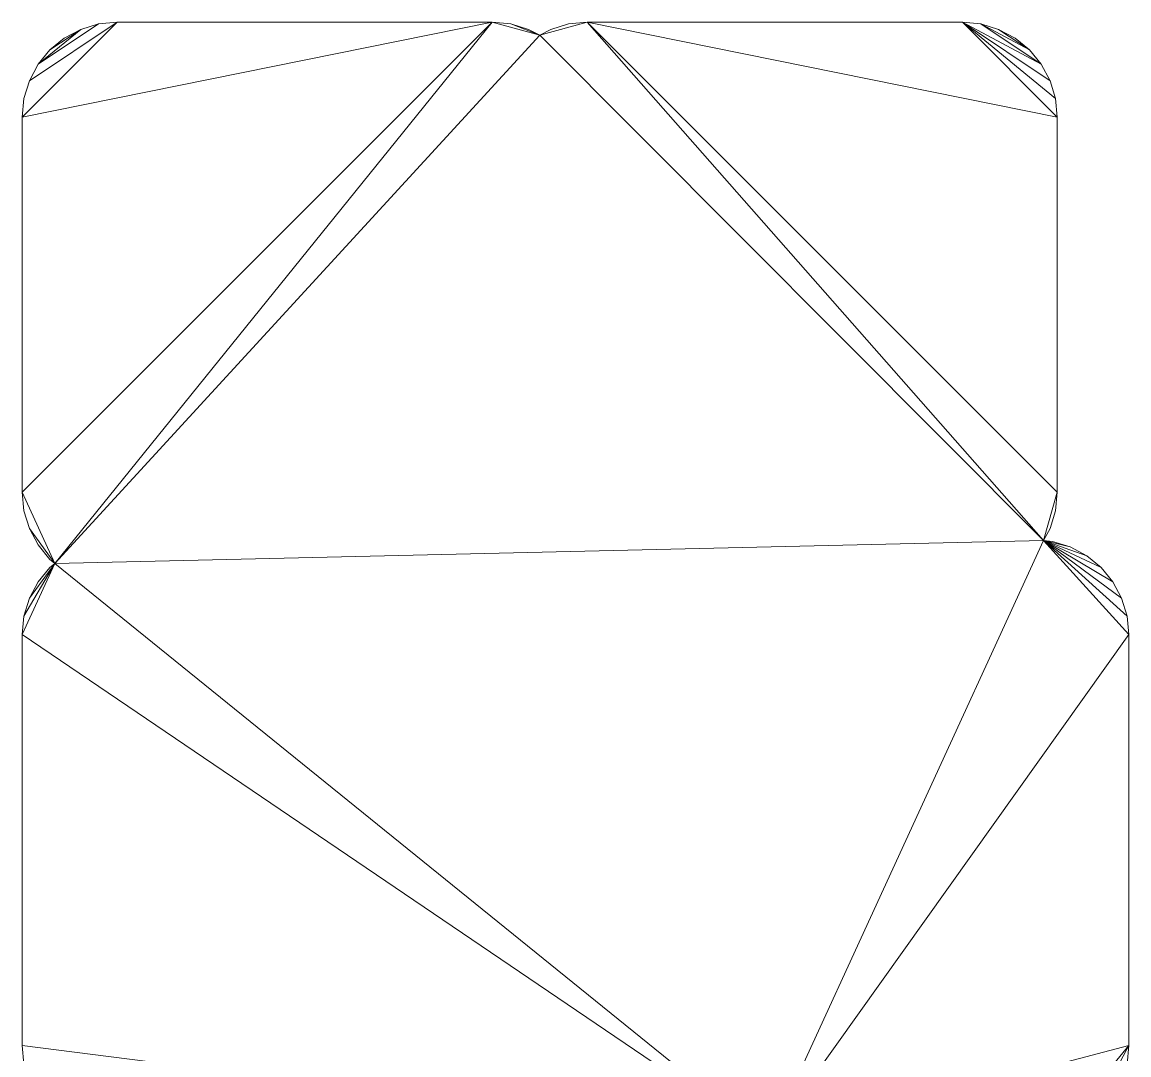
# Model space of a CAD drawing. Header units: millimetres. Extents: x -38221 to 49500, y -52000 to 43639.
# Drawn here: x -17664 to -8336, y 34484 to 43188 of the extents above; entities that cross this region are included whole.
import ezdxf

# ---------------------------------------------------------------- set-up
doc = ezdxf.new("R2010")
doc.units = ezdxf.units.MM
doc.layers.add('A-MASS-____-OTLN', color=70, linetype='Continuous', lineweight=9)

msp = doc.modelspace()

# ---------------------------------------------------------------- meshes
at = {"layer": 'A-MASS-____-OTLN', "transparency": 33554560}
mesh = msp.add_polyface(dxfattribs=at)
corners = [(-17664.1, 33361.8, 3200), (-17664.1, 31611.8, 3200), (-17648.7, 31455.7, 3200), (-17603.2, 31305.7, 3200), (-17529.3, 31167.4, 3200), (-17429.8, 31046.1, 3200), (-17308.6, 30946.6, 3200), (-17170.2, 30872.7, 3200), (-17020.2, 30827.2, 3200), (-16864.1, 30811.8, 3200), (-14864.1, 30811.8, 3200), (-14708, 30827.2, 3200), (-14558, 30872.7, 3200), (-14464.1, 30922.9, 3200), (-14370.2, 30872.7, 3200), (-14220.2, 30827.2, 3200), (-14064.1, 30811.8, 3200), (-12064.1, 30811.8, 3200), (-11908, 30827.2, 3200), (-11758, 30872.7, 3200), (-11619.6, 30946.6, 3200), (-11498.4, 31046.1, 3200), (-11398.9, 31167.4, 3200), (-11325, 31305.7, 3200), (-11279.5, 31455.7, 3200), (-11264.1, 31611.8, 3200), (-11264.1, 33361.8, 3200), (-11279.5, 33517.9, 3200), (-11325, 33668, 3200), (-11375.2, 33761.8, 3200), (-9135.9, 33761.8, 3200), (-8979.8, 33777.2, 3200), (-8829.8, 33822.7, 3200), (-8691.4, 33896.6, 3200), (-8570.2, 33996.1, 3200), (-8470.7, 34117.4, 3200), (-8396.8, 34255.7, 3200), (-8351.3, 34405.7, 3200), (-8335.9, 34561.8, 3200), (-8335.9, 38025.9, 3200), (-8351.3, 38182, 3200), (-8396.8, 38332.1, 3200), (-8470.7, 38470.4, 3200), (-8570.2, 38591.6, 3200), (-8691.4, 38691.1, 3200), (-8829.8, 38765, 3200), (-8979.8, 38810.5, 3200), (-9054.9, 38817.9, 3200), (-9000.4, 38919.8, 3200), (-8954.9, 39069.8, 3200), (-8939.5, 39225.9, 3200), (-8939.5, 42388.2, 3200), (-8954.9, 42544.3, 3200), (-9000.4, 42694.3, 3200), (-9074.4, 42832.6, 3200), (-9173.9, 42953.9, 3200), (-9295.1, 43053.4, 3200), (-9433.4, 43127.3, 3200), (-9583.5, 43172.8, 3200), (-9739.5, 43188.2, 3200), (-12901.8, 43188.2, 3200), (-13057.9, 43172.8, 3200), (-13208, 43127.3, 3200), (-13301.8, 43077.1, 3200), (-13395.7, 43127.3, 3200), (-13545.8, 43172.8, 3200), (-13701.8, 43188.2, 3200), (-16864.1, 43188.2, 3200), (-17020.2, 43172.8, 3200), (-17170.2, 43127.3, 3200), (-17308.6, 43053.4, 3200), (-17429.8, 42953.9, 3200), (-17529.3, 42832.6, 3200), (-17603.2, 42694.3, 3200), (-17648.7, 42544.3, 3200), (-17664.1, 42388.2, 3200), (-17664.1, 39225.9, 3200), (-17648.7, 39069.8, 3200), (-17603.2, 38919.8, 3200), (-17529.3, 38781.5, 3200), (-17429.8, 38660.2, 3200), (-17388, 38625.9, 3200), (-17429.8, 38591.6, 3200), (-17529.3, 38470.4, 3200), (-17603.2, 38332.1, 3200), (-17648.7, 38182, 3200), (-17664.1, 38025.9, 3200), (-17664.1, 34561.8, 3200), (-17648.7, 34405.7, 3200), (-17603.2, 34255.7, 3200), (-17529.3, 34117.4, 3200), (-17429.8, 33996.1, 3200), (-17388, 33961.8, 3200), (-17429.8, 33927.5, 3200), (-17529.3, 33806.3, 3200), (-17603.2, 33668, 3200), (-17648.7, 33517.9, 3200)]
mesh.append_faces([[corners[k] for k in face] for face in [(13, 10, 11, 12), (81, 78, 79, 80), (36, 34, 35)]], dxfattribs={"vtx0": -1})
mesh.append_faces([[corners[k] for k in face] for face in [(85, 81, 84)]], dxfattribs={"vtx0": -1, "vtx1": -1})
mesh.append_faces([[corners[k] for k in face] for face in [(10, 92, 0, 9), (86, 29, 81, 85), (66, 81, 63, 65), (47, 63, 81)]], dxfattribs={"vtx0": -1, "vtx1": -1, "vtx2": -1})
mesh.append_faces([[corners[k] for k in face] for face in [(92, 10, 13, 29), (29, 13, 16, 26), (47, 81, 29, 39), (60, 63, 47, 50)]], dxfattribs={"vtx0": -1, "vtx1": -1, "vtx2": -1, "vtx3": -1})
mesh.append_faces([[corners[k] for k in face] for face in [(92, 29, 87, 88)]], dxfattribs={"vtx0": -1, "vtx1": -1, "vtx3": -1})
mesh.append_faces([[corners[k] for k in face] for face in [(92, 88, 89), (73, 67, 68, 72), (29, 86, 87), (37, 33, 34, 36), (29, 38, 39), (33, 37, 38), (60, 50, 51)]], dxfattribs={"vtx0": -1, "vtx2": -1})
mesh.append_faces([[corners[k] for k in face] for face in [(66, 75, 76, 81)]], dxfattribs={"vtx0": -1, "vtx2": -1, "vtx3": -1})
mesh.append_faces([[corners[k] for k in face] for face in [(9, 0, 1, 2), (67, 73, 74, 75), (17, 22, 23, 24), (47, 39, 40, 41), (47, 43, 44, 45), (47, 41, 42, 43)]], dxfattribs={"vtx0": -1, "vtx3": -1})
mesh.append_faces([[corners[k] for k in face] for face in [(94, 95, 92, 93), (15, 16, 13, 14), (6, 7, 5)]], dxfattribs={"vtx1": -1})
mesh.append_faces([[corners[k] for k in face] for face in [(2, 3, 9), (96, 0, 92, 95), (77, 78, 81, 76), (68, 69, 72), (66, 67, 75), (21, 22, 17, 20), (25, 26, 17, 24), (30, 31, 38, 29), (32, 33, 38, 31), (53, 54, 59, 52), (16, 17, 26)]], dxfattribs={"vtx1": -1, "vtx2": -1})
mesh.append_faces([[corners[k] for k in face] for face in [(3, 4, 8, 9), (4, 5, 7, 8), (54, 55, 58, 59), (59, 60, 51, 52)]], dxfattribs={"vtx1": -1, "vtx3": -1})
mesh.append_faces([[corners[k] for k in face] for face in [(90, 91, 92, 89), (27, 28, 29, 26), (63, 64, 65), (61, 62, 63, 60), (45, 46, 47)]], dxfattribs={"vtx2": -1})
mesh.append_faces([[corners[k] for k in face] for face in [(81, 82, 83, 84), (69, 70, 71, 72), (17, 18, 19, 20), (55, 56, 57, 58), (47, 48, 49, 50)]], dxfattribs={"vtx3": -1})
mesh = msp.add_polyface(dxfattribs=at)
corners = [(-17664.1, 33361.8), (-17648.7, 33517.9), (-17603.2, 33668), (-17529.3, 33806.3), (-17429.8, 33927.5), (-17388, 33961.8), (-17429.8, 33996.1), (-17529.3, 34117.4), (-17603.2, 34255.7), (-17648.7, 34405.7), (-17664.1, 34561.8), (-17664.1, 38025.9), (-17648.7, 38182), (-17603.2, 38332.1), (-17529.3, 38470.4), (-17429.8, 38591.6), (-17388, 38625.9), (-17429.8, 38660.2), (-17529.3, 38781.5), (-17603.2, 38919.8), (-17648.7, 39069.8), (-17664.1, 39225.9), (-17664.1, 42388.2), (-17648.7, 42544.3), (-17603.2, 42694.3), (-17529.3, 42832.6), (-17429.8, 42953.9), (-17308.6, 43053.4), (-17170.2, 43127.3), (-17020.2, 43172.8), (-16864.1, 43188.2), (-13701.8, 43188.2), (-13545.8, 43172.8), (-13395.7, 43127.3), (-13301.8, 43077.1), (-13208, 43127.3), (-13057.9, 43172.8), (-12901.8, 43188.2), (-9739.5, 43188.2), (-9583.5, 43172.8), (-9433.4, 43127.3), (-9295.1, 43053.4), (-9173.9, 42953.9), (-9074.4, 42832.6), (-9000.4, 42694.3), (-8954.9, 42544.3), (-8939.5, 42388.2), (-8939.5, 39225.9), (-8954.9, 39069.8), (-9000.4, 38919.8), (-9054.9, 38817.9), (-8979.8, 38810.5), (-8829.8, 38765), (-8691.4, 38691.1), (-8570.2, 38591.6), (-8470.7, 38470.4), (-8396.8, 38332.1), (-8351.3, 38182), (-8335.9, 38025.9), (-8335.9, 34561.8), (-8351.3, 34405.7), (-8396.8, 34255.7), (-8470.7, 34117.4), (-8570.2, 33996.1), (-8691.4, 33896.6), (-8829.8, 33822.7), (-8979.8, 33777.2), (-9135.9, 33761.8), (-11375.2, 33761.8), (-11325, 33668), (-11279.5, 33517.9), (-11264.1, 33361.8), (-11264.1, 31611.8), (-11279.5, 31455.7), (-11325, 31305.7), (-11398.9, 31167.4), (-11498.4, 31046.1), (-11619.6, 30946.6), (-11758, 30872.7), (-11908, 30827.2), (-12064.1, 30811.8), (-14064.1, 30811.8), (-14220.2, 30827.2), (-14370.2, 30872.7), (-14464.1, 30922.9), (-14558, 30872.7), (-14708, 30827.2), (-14864.1, 30811.8), (-16864.1, 30811.8), (-17020.2, 30827.2), (-17170.2, 30872.7), (-17308.6, 30946.6), (-17429.8, 31046.1), (-17529.3, 31167.4), (-17603.2, 31305.7), (-17648.7, 31455.7), (-17664.1, 31611.8)]
mesh.append_faces([[corners[k] for k in face] for face in [(63, 60, 61, 62), (42, 40, 41), (84, 81, 82, 83), (5, 2, 3, 4)]], dxfattribs={"vtx0": -1})
mesh.append_faces([[corners[k] for k in face] for face in [(59, 68, 58), (75, 80, 74)]], dxfattribs={"vtx0": -1, "vtx1": -1})
mesh.append_faces([[corners[k] for k in face] for face in [(81, 68, 71, 80), (34, 37, 50), (10, 68, 5, 9), (11, 16, 68, 10), (81, 84, 68)]], dxfattribs={"vtx0": -1, "vtx1": -1, "vtx2": -1})
mesh.append_faces([[corners[k] for k in face] for face in [(50, 68, 16, 34), (5, 68, 84, 87), (16, 21, 31, 34)]], dxfattribs={"vtx0": -1, "vtx1": -1, "vtx2": -1, "vtx3": -1})
mesh.append_faces([[corners[k] for k in face] for face in [(0, 5, 87, 88)]], dxfattribs={"vtx0": -1, "vtx1": -1, "vtx3": -1})
mesh.append_faces([[corners[k] for k in face] for face in [(60, 63, 64, 59), (80, 71, 72), (46, 37, 38), (22, 30, 31, 21)]], dxfattribs={"vtx0": -1, "vtx2": -1})
mesh.append_faces([[corners[k] for k in face] for face in [(50, 57, 58, 68), (37, 46, 47, 50)]], dxfattribs={"vtx0": -1, "vtx2": -1, "vtx3": -1})
mesh.append_faces([[corners[k] for k in face] for face in [(59, 64, 65, 66), (80, 75, 76, 77), (80, 72, 73, 74), (50, 55, 56, 57), (38, 44, 45, 46), (5, 0, 1, 2), (16, 19, 20, 21), (30, 22, 23, 24)]], dxfattribs={"vtx0": -1, "vtx3": -1})
mesh.append_faces([[corners[k] for k in face] for face in [(70, 71, 68, 69), (52, 53, 50, 51), (86, 87, 84, 85)]], dxfattribs={"vtx1": -1})
mesh.append_faces([[corners[k] for k in face] for face in [(67, 68, 59, 66), (54, 55, 50, 53), (96, 0, 88, 95), (12, 13, 16, 11), (8, 9, 5)]], dxfattribs={"vtx1": -1, "vtx2": -1})
mesh.append_faces([[corners[k] for k in face] for face in [(43, 44, 38, 39), (42, 43, 39, 40), (88, 89, 94, 95), (89, 90, 93, 94), (29, 30, 24, 25), (25, 26, 28, 29)]], dxfattribs={"vtx1": -1, "vtx3": -1})
mesh.append_faces([[corners[k] for k in face] for face in [(78, 79, 80, 77), (48, 49, 50, 47), (32, 33, 34, 31), (14, 15, 16, 13), (26, 27, 28)]], dxfattribs={"vtx2": -1})
mesh.append_faces([[corners[k] for k in face] for face in [(34, 35, 36, 37), (90, 91, 92, 93), (5, 6, 7, 8), (16, 17, 18, 19)]], dxfattribs={"vtx3": -1})
mesh = msp.add_polyface(dxfattribs=at)
corners = [(-17308.6, 43053.4, 3200), (-17170.2, 43127.3, 3200), (-17170.2, 43127.3), (-17308.6, 43053.4)]
mesh.append_faces([[corners[k] for k in face] for face in [(0, 1, 2, 3)]])
mesh = msp.add_polyface(dxfattribs=at)
corners = [(-17170.2, 43127.3, 3200), (-17020.2, 43172.8, 3200), (-17020.2, 43172.8), (-17170.2, 43127.3)]
mesh.append_faces([[corners[k] for k in face] for face in [(0, 1, 2, 3)]])
mesh = msp.add_polyface(dxfattribs=at)
corners = [(-17020.2, 43172.8, 3200), (-16864.1, 43188.2, 3200), (-16864.1, 43188.2), (-17020.2, 43172.8)]
mesh.append_faces([[corners[k] for k in face] for face in [(0, 1, 2, 3)]])
mesh = msp.add_polyface(dxfattribs=at)
corners = [(-16864.1, 43188.2, 3200), (-13701.8, 43188.2, 3200), (-13701.8, 43188.2), (-16864.1, 43188.2)]
mesh.append_faces([[corners[k] for k in face] for face in [(0, 1, 2, 3)]])
mesh = msp.add_polyface(dxfattribs=at)
corners = [(-13701.8, 43188.2, 3200), (-13545.8, 43172.8, 3200), (-13545.8, 43172.8), (-13701.8, 43188.2)]
mesh.append_faces([[corners[k] for k in face] for face in [(0, 1, 2, 3)]])
mesh = msp.add_polyface(dxfattribs=at)
corners = [(-13545.8, 43172.8, 3200), (-13395.7, 43127.3, 3200), (-13395.7, 43127.3), (-13545.8, 43172.8)]
mesh.append_faces([[corners[k] for k in face] for face in [(0, 1, 2, 3)]])
mesh = msp.add_polyface(dxfattribs=at)
corners = [(-13395.7, 43127.3, 3200), (-13301.8, 43077.1, 3200), (-13301.8, 43077.1), (-13395.7, 43127.3)]
mesh.append_faces([[corners[k] for k in face] for face in [(3, 0, 1, 2)]])
mesh = msp.add_polyface(dxfattribs=at)
corners = [(-13301.8, 43077.1, 3200), (-13208, 43127.3, 3200), (-13208, 43127.3), (-13301.8, 43077.1)]
mesh.append_faces([[corners[k] for k in face] for face in [(0, 1, 2, 3)]])
mesh = msp.add_polyface(dxfattribs=at)
corners = [(-13208, 43127.3, 3200), (-13057.9, 43172.8, 3200), (-13057.9, 43172.8), (-13208, 43127.3)]
mesh.append_faces([[corners[k] for k in face] for face in [(3, 0, 1, 2)]])
mesh = msp.add_polyface(dxfattribs=at)
corners = [(-13057.9, 43172.8, 3200), (-12901.8, 43188.2, 3200), (-12901.8, 43188.2), (-13057.9, 43172.8)]
mesh.append_faces([[corners[k] for k in face] for face in [(0, 1, 2, 3)]])
mesh = msp.add_polyface(dxfattribs=at)
corners = [(-12901.8, 43188.2, 3200), (-9739.5, 43188.2, 3200), (-9739.5, 43188.2), (-12901.8, 43188.2)]
mesh.append_faces([[corners[k] for k in face] for face in [(3, 0, 1, 2)]])
mesh = msp.add_polyface(dxfattribs=at)
corners = [(-9739.5, 43188.2, 3200), (-9583.5, 43172.8, 3200), (-9583.5, 43172.8), (-9739.5, 43188.2)]
mesh.append_faces([[corners[k] for k in face] for face in [(0, 1, 2, 3)]])
mesh = msp.add_polyface(dxfattribs=at)
corners = [(-9583.5, 43172.8, 3200), (-9433.4, 43127.3, 3200), (-9433.4, 43127.3), (-9583.5, 43172.8)]
mesh.append_faces([[corners[k] for k in face] for face in [(0, 1, 2, 3)]])
mesh = msp.add_polyface(dxfattribs=at)
corners = [(-9433.4, 43127.3, 3200), (-9295.1, 43053.4, 3200), (-9295.1, 43053.4), (-9433.4, 43127.3)]
mesh.append_faces([[corners[k] for k in face] for face in [(3, 0, 1, 2)]])
mesh = msp.add_polyface(dxfattribs=at)
corners = [(-17429.8, 42953.9, 3200), (-17308.6, 43053.4, 3200), (-17308.6, 43053.4), (-17429.8, 42953.9)]
mesh.append_faces([[corners[k] for k in face] for face in [(0, 1, 2, 3)]])
mesh = msp.add_polyface(dxfattribs=at)
corners = [(-9295.1, 43053.4, 3200), (-9173.9, 42953.9, 3200), (-9173.9, 42953.9), (-9295.1, 43053.4)]
mesh.append_faces([[corners[k] for k in face] for face in [(3, 0, 1, 2)]])
mesh = msp.add_polyface(dxfattribs=at)
corners = [(-17529.3, 42832.6, 3200), (-17429.8, 42953.9, 3200), (-17429.8, 42953.9), (-17529.3, 42832.6)]
mesh.append_faces([[corners[k] for k in face] for face in [(0, 1, 2, 3)]])
mesh = msp.add_polyface(dxfattribs=at)
corners = [(-9173.9, 42953.9, 3200), (-9074.4, 42832.6, 3200), (-9074.4, 42832.6), (-9173.9, 42953.9)]
mesh.append_faces([[corners[k] for k in face] for face in [(0, 1, 2, 3)]])
mesh = msp.add_polyface(dxfattribs=at)
corners = [(-17603.2, 42694.3, 3200), (-17529.3, 42832.6, 3200), (-17529.3, 42832.6), (-17603.2, 42694.3)]
mesh.append_faces([[corners[k] for k in face] for face in [(3, 0, 1, 2)]])
mesh = msp.add_polyface(dxfattribs=at)
corners = [(-9074.4, 42832.6, 3200), (-9000.4, 42694.3, 3200), (-9000.4, 42694.3), (-9074.4, 42832.6)]
mesh.append_faces([[corners[k] for k in face] for face in [(0, 1, 2, 3)]])
mesh = msp.add_polyface(dxfattribs=at)
corners = [(-17648.7, 42544.3, 3200), (-17603.2, 42694.3, 3200), (-17603.2, 42694.3), (-17648.7, 42544.3)]
mesh.append_faces([[corners[k] for k in face] for face in [(0, 1, 2, 3)]])
mesh = msp.add_polyface(dxfattribs=at)
corners = [(-9000.4, 42694.3, 3200), (-8954.9, 42544.3, 3200), (-8954.9, 42544.3), (-9000.4, 42694.3)]
mesh.append_faces([[corners[k] for k in face] for face in [(0, 1, 2, 3)]])
mesh = msp.add_polyface(dxfattribs=at)
corners = [(-17664.1, 42388.2, 3200), (-17648.7, 42544.3, 3200), (-17648.7, 42544.3), (-17664.1, 42388.2)]
mesh.append_faces([[corners[k] for k in face] for face in [(0, 1, 2, 3)]])
mesh = msp.add_polyface(dxfattribs=at)
corners = [(-8954.9, 42544.3, 3200), (-8939.5, 42388.2, 3200), (-8939.5, 42388.2), (-8954.9, 42544.3)]
mesh.append_faces([[corners[k] for k in face] for face in [(0, 1, 2, 3)]])
mesh = msp.add_polyface(dxfattribs=at)
corners = [(-17664.1, 39225.9, 3200), (-17664.1, 42388.2, 3200), (-17664.1, 42388.2), (-17664.1, 39225.9)]
mesh.append_faces([[corners[k] for k in face] for face in [(0, 1, 2, 3)]])
mesh = msp.add_polyface(dxfattribs=at)
corners = [(-8939.5, 42388.2, 3200), (-8939.5, 39225.9, 3200), (-8939.5, 39225.9), (-8939.5, 42388.2)]
mesh.append_faces([[corners[k] for k in face] for face in [(0, 1, 2, 3)]])
mesh = msp.add_polyface(dxfattribs=at)
corners = [(-17648.7, 39069.8, 3200), (-17664.1, 39225.9, 3200), (-17664.1, 39225.9), (-17648.7, 39069.8)]
mesh.append_faces([[corners[k] for k in face] for face in [(3, 0, 1, 2)]])
mesh = msp.add_polyface(dxfattribs=at)
corners = [(-8939.5, 39225.9, 3200), (-8954.9, 39069.8, 3200), (-8954.9, 39069.8), (-8939.5, 39225.9)]
mesh.append_faces([[corners[k] for k in face] for face in [(3, 0, 1, 2)]])
mesh = msp.add_polyface(dxfattribs=at)
corners = [(-17603.2, 38919.8, 3200), (-17648.7, 39069.8, 3200), (-17648.7, 39069.8), (-17603.2, 38919.8)]
mesh.append_faces([[corners[k] for k in face] for face in [(0, 1, 2, 3)]])
mesh = msp.add_polyface(dxfattribs=at)
corners = [(-8954.9, 39069.8, 3200), (-9000.4, 38919.8, 3200), (-9000.4, 38919.8), (-8954.9, 39069.8)]
mesh.append_faces([[corners[k] for k in face] for face in [(0, 1, 2, 3)]])
mesh = msp.add_polyface(dxfattribs=at)
corners = [(-17529.3, 38781.5, 3200), (-17603.2, 38919.8, 3200), (-17603.2, 38919.8), (-17529.3, 38781.5)]
mesh.append_faces([[corners[k] for k in face] for face in [(3, 0, 1, 2)]])
mesh = msp.add_polyface(dxfattribs=at)
corners = [(-9000.4, 38919.8, 3200), (-9054.9, 38817.9, 3200), (-9054.9, 38817.9), (-9000.4, 38919.8)]
mesh.append_faces([[corners[k] for k in face] for face in [(3, 0, 1, 2)]])
mesh = msp.add_polyface(dxfattribs=at)
corners = [(-9054.9, 38817.9, 3200), (-8979.8, 38810.5, 3200), (-8979.8, 38810.5), (-9054.9, 38817.9)]
mesh.append_faces([[corners[k] for k in face] for face in [(3, 0, 1, 2)]])
mesh = msp.add_polyface(dxfattribs=at)
corners = [(-8979.8, 38810.5, 3200), (-8829.8, 38765, 3200), (-8829.8, 38765), (-8979.8, 38810.5)]
mesh.append_faces([[corners[k] for k in face] for face in [(3, 0, 1, 2)]])
mesh = msp.add_polyface(dxfattribs=at)
corners = [(-17429.8, 38660.2, 3200), (-17529.3, 38781.5, 3200), (-17529.3, 38781.5), (-17429.8, 38660.2)]
mesh.append_faces([[corners[k] for k in face] for face in [(0, 1, 2, 3)]])
mesh = msp.add_polyface(dxfattribs=at)
corners = [(-8829.8, 38765, 3200), (-8691.4, 38691.1, 3200), (-8691.4, 38691.1), (-8829.8, 38765)]
mesh.append_faces([[corners[k] for k in face] for face in [(0, 1, 2, 3)]])
mesh = msp.add_polyface(dxfattribs=at)
corners = [(-17388, 38625.9, 3200), (-17429.8, 38660.2, 3200), (-17429.8, 38660.2), (-17388, 38625.9)]
mesh.append_faces([[corners[k] for k in face] for face in [(3, 0, 1, 2)]])
mesh = msp.add_polyface(dxfattribs=at)
corners = [(-17429.8, 38591.6, 3200), (-17388, 38625.9, 3200), (-17388, 38625.9), (-17429.8, 38591.6)]
mesh.append_faces([[corners[k] for k in face] for face in [(0, 1, 2, 3)]])
mesh = msp.add_polyface(dxfattribs=at)
corners = [(-8691.4, 38691.1, 3200), (-8570.2, 38591.6, 3200), (-8570.2, 38591.6), (-8691.4, 38691.1)]
mesh.append_faces([[corners[k] for k in face] for face in [(3, 0, 1, 2)]])
mesh = msp.add_polyface(dxfattribs=at)
corners = [(-17529.3, 38470.4, 3200), (-17429.8, 38591.6, 3200), (-17429.8, 38591.6), (-17529.3, 38470.4)]
mesh.append_faces([[corners[k] for k in face] for face in [(0, 1, 2, 3)]])
mesh = msp.add_polyface(dxfattribs=at)
corners = [(-8570.2, 38591.6, 3200), (-8470.7, 38470.4, 3200), (-8470.7, 38470.4), (-8570.2, 38591.6)]
mesh.append_faces([[corners[k] for k in face] for face in [(3, 0, 1, 2)]])
mesh = msp.add_polyface(dxfattribs=at)
corners = [(-17603.2, 38332.1, 3200), (-17529.3, 38470.4, 3200), (-17529.3, 38470.4), (-17603.2, 38332.1)]
mesh.append_faces([[corners[k] for k in face] for face in [(3, 0, 1, 2)]])
mesh = msp.add_polyface(dxfattribs=at)
corners = [(-8470.7, 38470.4, 3200), (-8396.8, 38332.1, 3200), (-8396.8, 38332.1), (-8470.7, 38470.4)]
mesh.append_faces([[corners[k] for k in face] for face in [(3, 0, 1, 2)]])
mesh = msp.add_polyface(dxfattribs=at)
corners = [(-17648.7, 38182, 3200), (-17603.2, 38332.1, 3200), (-17603.2, 38332.1), (-17648.7, 38182)]
mesh.append_faces([[corners[k] for k in face] for face in [(0, 1, 2, 3)]])
mesh = msp.add_polyface(dxfattribs=at)
corners = [(-8396.8, 38332.1, 3200), (-8351.3, 38182, 3200), (-8351.3, 38182), (-8396.8, 38332.1)]
mesh.append_faces([[corners[k] for k in face] for face in [(0, 1, 2, 3)]])
mesh = msp.add_polyface(dxfattribs=at)
corners = [(-17664.1, 38025.9, 3200), (-17648.7, 38182, 3200), (-17648.7, 38182), (-17664.1, 38025.9)]
mesh.append_faces([[corners[k] for k in face] for face in [(3, 0, 1, 2)]])
mesh = msp.add_polyface(dxfattribs=at)
corners = [(-8351.3, 38182, 3200), (-8335.9, 38025.9, 3200), (-8335.9, 38025.9), (-8351.3, 38182)]
mesh.append_faces([[corners[k] for k in face] for face in [(3, 0, 1, 2)]])
mesh = msp.add_polyface(dxfattribs=at)
corners = [(-17664.1, 34561.8, 3200), (-17664.1, 38025.9, 3200), (-17664.1, 38025.9), (-17664.1, 34561.8)]
mesh.append_faces([[corners[k] for k in face] for face in [(0, 1, 2, 3)]])
mesh = msp.add_polyface(dxfattribs=at)
corners = [(-8335.9, 38025.9, 3200), (-8335.9, 34561.8, 3200), (-8335.9, 34561.8), (-8335.9, 38025.9)]
mesh.append_faces([[corners[k] for k in face] for face in [(0, 1, 2, 3)]])
mesh = msp.add_polyface(dxfattribs=at)
corners = [(-17648.7, 34405.7, 3200), (-17664.1, 34561.8, 3200), (-17664.1, 34561.8), (-17648.7, 34405.7)]
mesh.append_faces([[corners[k] for k in face] for face in [(3, 0, 1, 2)]])
mesh = msp.add_polyface(dxfattribs=at)
corners = [(-8335.9, 34561.8, 3200), (-8351.3, 34405.7, 3200), (-8351.3, 34405.7), (-8335.9, 34561.8)]
mesh.append_faces([[corners[k] for k in face] for face in [(3, 0, 1, 2)]])

doc.saveas('drawing.dxf')
